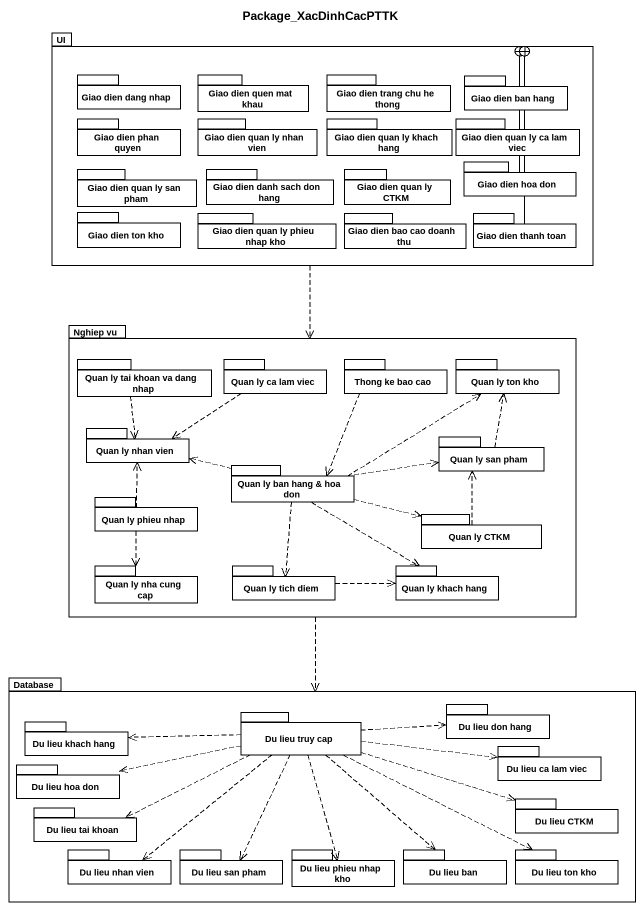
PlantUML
@startuml
title Package_XacDinhCacPTTK
package UI {
  package "Giao dien dang nhap" as Giao_dien_dang_nhap {
  }
  package "Giao dien quen mat khau" as Giao_dien_quen_mat_khau {
  }
  package "Giao dien trang chu he thong" as Giao_dien_trang_chu_he_thong {
  }
  package "Giao dien ban hang" as Giao_dien_ban_hang {
  }
  package "Giao dien phan quyen" as Giao_dien_phan_quyen {
  }
  package "Giao dien quan ly nhan vien" as Giao_dien_quan_ly_nhan_vien {
  }
  package "Giao dien quan ly khach hang" as Giao_dien_quan_ly_khach_hang {
  }
  package "Giao dien quan ly ca lam viec" as Giao_dien_quan_ly_ca_lam {
  }
  package "Giao dien quan ly san pham" as Giao_dien_quan_ly_san_pham {
  }
  package "Giao dien danh sach don hang" as Giao_dien_danh_sach_don_hang {
  }
  package "Giao dien quan ly CTKM" as Giao_dien_quan_ly_CTKM {
  }
  package "Giao dien hoa don" as Giao_dien_hoa_don {
  }
  package "Giao dien ton kho" as Giao_dien_ton_kho {
  }
  package "Giao dien quan ly phieu nhap kho" as Giao_dien_quan_ly_phieu {
  }
  package "Giao dien bao cao doanh thu" as Giao_dien_bao_cao_doanh_thu {
  }
  package "Giao dien thanh toan" as Giao_dien_thanh_toan {
  }
}
package "Nghiep vu" as Nghiep_vu {
  package "Quan ly tai khoan va dang nhap" as Quan_ly_tai_khoan_va_dang {
  }
  package "Quan ly ca lam viec" as Quan_ly_ca_lam_viec {
  }
  package "Thong ke bao cao" as Thong_ke_bao_cao {
  }
  package "Quan ly ton kho" as Quan_ly_ton_kho {
  }
  package "Quan ly nhan vien" as Quan_ly_nhan_vien {
  }
  package "Quan ly san pham" as Quan_ly_san_pham {
  }
  package "Quan ly phieu nhap" as Quan_ly_phieu_nhap {
  }
  package "Quan ly ban hang & hoa don" as Quan_ly_ban_hang_hoa_don {
  }
  package "Quan ly CTKM" as Quan_ly_CTKM {
  }
  package "Quan ly nha cung cap" as Quan_ly_nha_cung_cap {
  }
  package "Quan ly tich diem" as Quan_ly_tich_diem {
  }
  package "Quan ly khach hang" as Quan_ly_khach_hang {
  }
}
package "Database" as Database_ {
  package "Du lieu khach hang" as Du_lieu_khach_hang {
  }
  package "Du lieu truy cap" as Du_lieu_truy_cap {
  }
  package "Du lieu don hang" as Du_lieu_don_hang {
  }
  package "Du lieu hoa don" as Du_lieu_hoa_don {
  }
  package "Du lieu ca lam viec" as Du_lieu_ca_lam_viec {
  }
  package "Du lieu tai khoan" as Du_lieu_tai_khoan {
  }
  package "Du lieu CTKM" as Du_lieu_CTKM {
  }
  package "Du lieu nhan vien" as Du_lieu_nhan_vien {
  }
  package "Du lieu san pham" as Du_lieu_san_pham {
  }
  package "Du lieu phieu nhap kho" as Du_lieu_phieu_nhap_kho {
  }
  package "Du lieu ban" as Du_lieu_ban {
  }
  package "Du lieu ton kho" as Du_lieu_ton_kho {
  }
}
UI ..> Nghiep_vu
Giao_dien_hoa_don -left-+ UI
Giao_dien_thanh_toan -left-+ UI
Nghiep_vu ..> Database_
Quan_ly_tai_khoan_va_dang ..> Quan_ly_nhan_vien
Quan_ly_ca_lam_viec .left.> Quan_ly_nhan_vien
Thong_ke_bao_cao ..> Quan_ly_ban_hang_hoa_don
Quan_ly_san_pham .up.> Quan_ly_ton_kho
Quan_ly_phieu_nhap .up.> Quan_ly_nhan_vien
Quan_ly_phieu_nhap ..> Quan_ly_nha_cung_cap
Quan_ly_ban_hang_hoa_don .right.> Quan_ly_ton_kho
Quan_ly_ban_hang_hoa_don .left.> Quan_ly_nhan_vien
Quan_ly_ban_hang_hoa_don .right.> Quan_ly_san_pham
Quan_ly_ban_hang_hoa_don .right.> Quan_ly_CTKM
Quan_ly_ban_hang_hoa_don ..> Quan_ly_tich_diem
Quan_ly_ban_hang_hoa_don ..> Quan_ly_khach_hang
Quan_ly_CTKM .up.> Quan_ly_san_pham
Quan_ly_tich_diem .right.> Quan_ly_khach_hang
Du_lieu_truy_cap .left.> Du_lieu_khach_hang
Du_lieu_truy_cap .right.> Du_lieu_don_hang
Du_lieu_truy_cap .left.> Du_lieu_hoa_don
Du_lieu_truy_cap .right.> Du_lieu_ca_lam_viec
Du_lieu_truy_cap .left.> Du_lieu_tai_khoan
Du_lieu_truy_cap .right.> Du_lieu_CTKM
Du_lieu_truy_cap ..> Du_lieu_nhan_vien
Du_lieu_truy_cap ..> Du_lieu_san_pham
Du_lieu_truy_cap ..> Du_lieu_phieu_nhap_kho
Du_lieu_truy_cap ..> Du_lieu_ban
Du_lieu_truy_cap .right.> Du_lieu_ton_kho
@enduml
